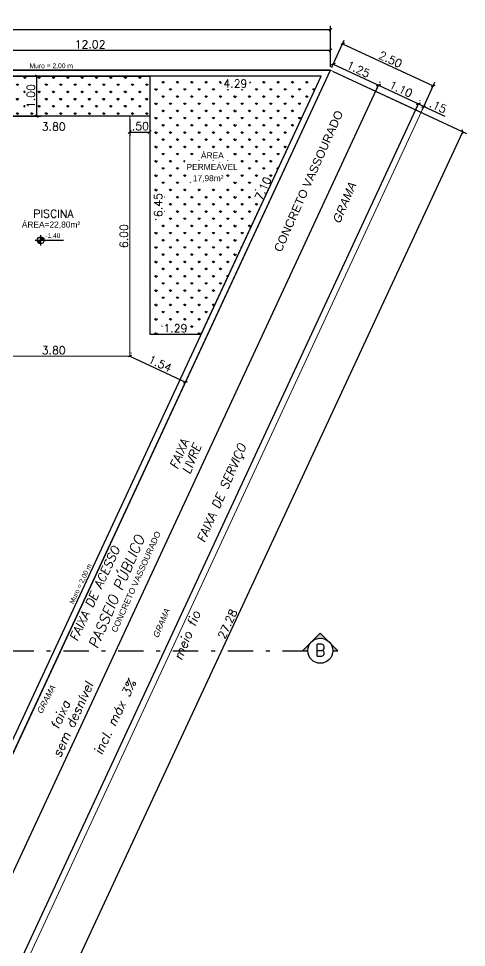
# Model space of a CAD drawing. Header units: metres. Extents: x 2690 to 3939, y 743 to 1123.
# Drawn here: x 3768.96 to 3780.16, y 778.1 to 801.32 of the extents above; entities that cross this region are included whole.
import ezdxf

# ---------------------------------------------------------------- set-up
doc = ezdxf.new("R2010")
doc.units = ezdxf.units.M
doc.header["$PDMODE"] = 35
doc.linetypes.add('DASHDOT2', pattern=[12.7, 6.35, -3.175, 0, -3.175])
for name, color, linetype in [('000 - Cota', 8, 'Continuous'), ('000 - Texto', 1, 'Continuous'), ('01', 1, 'Continuous'), ('02', 2, 'Continuous'), ('03', 3, 'Continuous'), ('04', 4, 'Continuous'), ('FOLHA - MARGEM', 3, 'Continuous'), ('H - grama 2', 73, 'Continuous'), ('TEXTO', 2, 'Continuous')]:
    doc.layers.add(name, color=color, linetype=linetype)
doc.layers.add('ALVENARIA', color=4, linetype='Continuous', lineweight=18)
doc.layers.add('COTA', color=2, linetype='Continuous', lineweight=0)
doc.layers.add('EST - Laje_Caneta_No__218', color=7, linetype='Continuous', lineweight=13, true_color=0x4a4a4a)
doc.styles.add('ARIAL', font='arial.ttf')
doc.styles.add('ROMA', font='romans.shx')
doc.styles.add('ROMANS', font='arial.ttf')
doc.dimstyles.new('CORTE', dxfattribs={"dimscale": 0, "dimtxt": 0.2, "dimasz": 0.07, "dimexe": 0.1, "dimexo": 0.08, "dimgap": 0.05, "dimtad": 1, "dimzin": 4, "dimdsep": 46, "dimtxsty": 'ROMA', "dimblk": 'OBLIQUE', "dimcen": 0, "dimclrd": 1, "dimclre": 1, "dimclrt": 2, "dimaunit": 1, "dimadec": 0, "dimazin": 0, "dimtfac": 1, "dimtofl": 0, "dimtmove": 0, "dimatfit": 3, "dimldrblk": 'OBLIQUE', "dimfxl": 0.1, "dimtolj": 1, "dimtzin": 0, "dimarcsym": 0})
doc.dimstyles.new('PLANTA', dxfattribs={"dimtxt": 0.2, "dimasz": 0.18, "dimexe": 0.18, "dimexo": 0.0625, "dimgap": 0.045, "dimtad": 1, "dimzin": 0, "dimdsep": 46, "dimtxsty": 'ROMA', "dimcen": 0.09, "dimse1": 1, "dimse2": 1, "dimsd1": 1, "dimsd2": 1, "dimclrd": 1, "dimclre": 1, "dimclrt": 2, "dimadec": 0, "dimazin": 0, "dimtfac": 1, "dimtofl": 0, "dimtmove": 0, "dimatfit": 3, "dimfxl": 0.18, "dimtolj": 1, "dimtzin": 0, "dimarcsym": 0})

# ---------------------------------------------------------------- blocks, each defined once
blk = doc.blocks.new('*D471')
at = {"layer": 'DEFPOINTS', "color": 0, "transparency": 16777216}
for p in [(3767.94055513067, 798.8857023627144), (3771.740555130671, 798.8857023627144), (3771.740555130671, 798.4769304794193)]:
    blk.add_point(p, dxfattribs=at)
at = {"layer": '04', "color": 2, "transparency": 16777216, "insert": (3769.840555130671, 798.6219304794192), "char_height": 0.2, "attachment_point": 5, "style": 'ROMA'}
blk.add_mtext('\\A1;3.80', dxfattribs=at)
blk = doc.blocks.new('*D472')
at = {"layer": 'DEFPOINTS', "color": 0, "transparency": 16777216}
for p in [(3767.940555130672, 798.8857023627148), (3767.940555130672, 792.8857023627148), (3771.740555130672, 792.8857023627148)]:
    blk.add_point(p, dxfattribs=at)
at = {"layer": '04', "color": 2, "transparency": 16777216, "insert": (3771.595555130671, 795.8857023627144), "char_height": 0.2, "attachment_point": 5, "rotation": 90, "style": 'ROMA'}
blk.add_mtext('\\A1;6.00', dxfattribs=at)
blk = doc.blocks.new('_Oblique')
at = {"color": 0, "linetype": 'ByBlock', "lineweight": -2}
blk.add_line((-0.5, -0.5), (0.5, 0.5), dxfattribs=at)
blk = doc.blocks.new('*D474')
at = {"layer": '04', "color": 1, "lineweight": -2, "transparency": 16777216}
for p, q in [((3771.774272461643, 792.9582498753678), (3771.782701794386, 792.9763867535319)), ((3771.740555130672, 792.8857023627154), (3773.136069982436, 792.2371200142388)), ((3773.169787313407, 792.3096675268912), (3773.178216646151, 792.3278044050553))]:
    blk.add_line(p, q, dxfattribs=at)
at = {"layer": 'DEFPOINTS', "color": 0, "transparency": 16777216}
for p in [(3771.740555130671, 792.8857023627145), (3773.136069982436, 792.2371200142379), (3773.136069982436, 792.2371200142388)]:
    blk.add_point(p, dxfattribs=at)
at = {"layer": '04', "color": 1, "lineweight": -2, "transparency": 16777216, "xscale": 0.07, "yscale": 0.07, "zscale": 0.07}
for p, rotation in [((3771.740555130672, 792.8857023627154), 155.0727829008965), ((3773.136069982436, 792.2371200142388), 335.0727829008965)]:
    blk.add_blockref('_Oblique', p, dxfattribs=dict(at, rotation=rotation))
at = {"layer": '04', "color": 2, "transparency": 16777216, "insert": (3772.501532552126, 792.6974377747015), "char_height": 0.2, "attachment_point": 5, "rotation": 335.07278290089647, "style": 'ROMA'}
blk.add_mtext('\\A1;1.54', dxfattribs=at)
blk = doc.blocks.new('*D403')
at = {"layer": 'DEFPOINTS', "color": 0, "transparency": 16777216}
for p in [(3772.240555130671, 799.8857023627145), (3776.52654089305, 799.8857023627145), (3772.240555130671, 799.5531072846758)]:
    blk.add_point(p, dxfattribs=at)
at = {"layer": '04', "color": 2, "transparency": 16777216, "insert": (3774.38354801186, 799.6981072846758), "char_height": 0.2, "attachment_point": 5, "style": 'ROMA'}
blk.add_mtext('\\A1;4.29', dxfattribs=at)
blk = doc.blocks.new('*D404')
at = {"layer": 'DEFPOINTS', "color": 0, "transparency": 16777216}
for p in [(3772.240555130672, 799.8857023627149), (3772.240555130672, 793.4357023627153), (3772.600445868841, 793.4357023627153)]:
    blk.add_point(p, dxfattribs=at)
at = {"layer": '04', "color": 2, "transparency": 16777216, "insert": (3772.45544586884, 796.6607023627139), "char_height": 0.2, "attachment_point": 5, "rotation": 90, "style": 'ROMA'}
blk.add_mtext('\\A1;6.45', dxfattribs=at)
blk = doc.blocks.new('*D405')
at = {"layer": 'DEFPOINTS', "color": 0, "transparency": 16777216}
for p in [(3772.240555130671, 793.4357023627149), (3773.528407372991, 793.4357023627149), (3773.528407372991, 793.4357023627158)]:
    blk.add_point(p, dxfattribs=at)
at = {"layer": '04', "color": 2, "transparency": 16777216, "insert": (3772.884481251831, 793.5807023627158), "char_height": 0.2, "attachment_point": 5, "style": 'ROMA'}
blk.add_mtext('\\A1;1.29', dxfattribs=at)
blk = doc.blocks.new('*D342')
at = {"layer": 'DEFPOINTS', "color": 0, "transparency": 16777216}
for p in [(3776.52654089305, 799.8857023627149), (3776.52654089305, 799.8857023627149), (3773.562370718453, 793.4357023627153)]:
    blk.add_point(p, dxfattribs=at)
at = {"layer": '04', "color": 2, "transparency": 16777216, "insert": (3775.076191431688, 797.0770004367937), "char_height": 0.2, "attachment_point": 5, "rotation": 65.31832060935731, "style": 'ROMA'}
blk.add_mtext('\\A1;7.10', dxfattribs=at)
blk = doc.blocks.new('*D407')
at = {"layer": 'COTA', "color": 1, "lineweight": -2, "transparency": 16777216}
for p, q in [((3771.740555130671, 798.8057023627143), (3771.740555130671, 798.3873692768528)), ((3772.240555130671, 798.8057023627143), (3772.240555130671, 798.3873692768528)), ((3771.740555130671, 798.4873692768529), (3772.240555130671, 798.4873692768529))]:
    blk.add_line(p, q, dxfattribs=at)
at = {"layer": 'DEFPOINTS', "color": 0, "transparency": 16777216}
for p in [(3771.740555130671, 798.8857023627144), (3772.240555130671, 798.8857023627144), (3772.240555130671, 798.4873692768529)]:
    blk.add_point(p, dxfattribs=at)
at = {"layer": 'COTA', "color": 1, "lineweight": -2, "transparency": 16777216, "xscale": 0.07, "yscale": 0.07, "zscale": 0.07, "rotation": 180}
blk.add_blockref('_Oblique', (3771.740555130671, 798.4873692768529), dxfattribs=at)
at = {"layer": 'COTA', "color": 1, "lineweight": -2, "transparency": 16777216, "xscale": 0.07, "yscale": 0.07, "zscale": 0.07}
blk.add_blockref('_Oblique', (3772.240555130671, 798.4873692768529), dxfattribs=at)
at = {"layer": 'COTA', "color": 2, "transparency": 16777216, "insert": (3772.009625741527, 798.6373692768528), "char_height": 0.2, "attachment_point": 5, "style": 'ROMA'}
blk.add_mtext('\\A1;.50', dxfattribs=at)
blk = doc.blocks.new('*D408')
at = {"layer": 'COTA', "color": 1, "lineweight": -2, "transparency": 16777216}
for p, q in [((3764.740555130673, 800.1157023627147), (3764.740555130673, 800.62926730006)), ((3776.76055513067, 800.1157023627145), (3776.76055513067, 800.6292673000597)), ((3776.76055513067, 800.5292673000597), (3764.740555130673, 800.5292673000599))]:
    blk.add_line(p, q, dxfattribs=at)
at = {"layer": 'DEFPOINTS', "color": 0, "transparency": 16777216}
for p in [(3764.740555130673, 800.5292673000599), (3764.740555130673, 800.0357023627147), (3776.76055513067, 800.0357023627145)]:
    blk.add_point(p, dxfattribs=at)
at = {"layer": 'COTA', "color": 1, "lineweight": -2, "transparency": 16777216, "xscale": 0.07, "yscale": 0.07, "zscale": 0.07}
for p, rotation in [((3764.740555130673, 800.5292673000599), 179.9999999999989), ((3776.76055513067, 800.5292673000597), 359.9999999999989)]:
    blk.add_blockref('_Oblique', p, dxfattribs=dict(at, rotation=rotation))
at = {"layer": 'COTA', "color": 2, "transparency": 16777216, "insert": (3770.750555130672, 800.6792673000598), "char_height": 0.2, "attachment_point": 5, "style": 'ROMA'}
blk.add_mtext('\\A1;12.02', dxfattribs=at)
blk = doc.blocks.new('*D410')
at = {"layer": 'COTA', "color": 1, "lineweight": -2, "transparency": 16777216}
for p, q in [((3754.04055513067, 800.1157023627145), (3754.04055513067, 801.1427046276846)), ((3776.76055513067, 800.1157023627145), (3776.76055513067, 801.1427046276846)), ((3776.76055513067, 801.0427046276845), (3754.04055513067, 801.0427046276845))]:
    blk.add_line(p, q, dxfattribs=at)
at = {"layer": 'DEFPOINTS', "color": 0, "transparency": 16777216}
for p in [(3754.04055513067, 801.0427046276845), (3754.04055513067, 800.0357023627145), (3776.76055513067, 800.0357023627145)]:
    blk.add_point(p, dxfattribs=at)
at = {"layer": 'COTA', "color": 1, "lineweight": -2, "transparency": 16777216, "xscale": 0.07, "yscale": 0.07, "zscale": 0.07, "rotation": 180}
blk.add_blockref('_Oblique', (3754.04055513067, 801.0427046276845), dxfattribs=at)
at = {"layer": 'COTA', "color": 1, "lineweight": -2, "transparency": 16777216, "xscale": 0.07, "yscale": 0.07, "zscale": 0.07}
blk.add_blockref('_Oblique', (3776.76055513067, 801.0427046276845), dxfattribs=at)
at = {"layer": 'COTA', "color": 2, "transparency": 16777216, "insert": (3765.40055513067, 801.1927046276845), "char_height": 0.2, "attachment_point": 5, "style": 'ROMA'}
blk.add_mtext('\\A1;22.72', dxfattribs=at)
blk = doc.blocks.new('*D418')
at = {"layer": 'COTA', "color": 1, "lineweight": -2, "transparency": 16777216}
for p, q in [((3776.833102643322, 800.0019850317426), (3780.162222201567, 798.4547365888368)), ((3768.573927949448, 773.7581814378361), (3780.071537810751, 798.4968832525512)), ((3765.33549278202, 775.2632832170275), (3768.664612340264, 773.7160347741217))]:
    blk.add_line(p, q, dxfattribs=at)
at = {"layer": 'DEFPOINTS', "color": 0, "transparency": 16777216}
for p in [(3776.760555130669, 800.0357023627141), (3780.071537810751, 798.4968832525512), (3765.262945269366, 775.297000547999)]:
    blk.add_point(p, dxfattribs=at)
at = {"layer": 'COTA', "color": 1, "lineweight": -2, "transparency": 16777216, "xscale": 0.07, "yscale": 0.07, "zscale": 0.07}
for p, rotation in [((3780.071537810751, 798.4968832525512), 65.07278290089883), ((3768.573927949448, 773.7581814378361), 245.0727829008988)]:
    blk.add_blockref('_Oblique', p, dxfattribs=dict(at, rotation=rotation))
at = {"layer": 'COTA', "color": 2, "transparency": 16777216, "insert": (3774.186706293875, 786.190752340766), "char_height": 0.2, "attachment_point": 5, "rotation": 65.07278290089883, "style": 'ROMA'}
blk.add_mtext('\\A1;27.28', dxfattribs=at)
blk = doc.blocks.new('*D339')
at = {"layer": 'COTA', "color": 1, "lineweight": -2, "transparency": 16777216}
for p, q in [((3776.829113725613, 800.1832156857101), (3777.962668610821, 799.6563823892816)), ((3776.795396394643, 800.1106681730596), (3776.786967061899, 800.0925312948937)), ((3777.92895127985, 799.5838348766315), (3777.920521947106, 799.5656979984651))]:
    blk.add_line(p, q, dxfattribs=at)
at = {"layer": 'DEFPOINTS', "color": 0, "transparency": 16777216}
for p in [(3776.829113725614, 800.1832156857129), (3777.962668610822, 799.6563823892848), (3777.962668610821, 799.6563823892816)]:
    blk.add_point(p, dxfattribs=at)
at = {"layer": 'COTA', "color": 1, "lineweight": -2, "transparency": 16777216, "xscale": 0.07, "yscale": 0.07, "zscale": 0.07}
for p, rotation in [((3776.829113725613, 800.1832156857101), 155.072782901026), ((3777.962668610821, 799.6563823892816), 335.072782901026)]:
    blk.add_blockref('_Oblique', p, dxfattribs=dict(at, rotation=rotation))
at = {"layer": 'COTA', "color": 2, "transparency": 16777216, "insert": (3777.459111163788, 800.0558256237207), "char_height": 0.2, "attachment_point": 5, "rotation": 335.072782901026, "style": 'ROMA'}
blk.add_mtext('\\A1;1.25', dxfattribs=at)
blk = doc.blocks.new('*D382')
at = {"layer": 'COTA', "color": 1, "lineweight": -2, "transparency": 16777216}
for p, q in [((3777.996385941792, 799.7289299019351), (3778.004815274535, 799.7470667800983)), ((3777.96266861082, 799.6563823892818), (3778.960196909801, 799.1927690884245)), ((3778.993914240773, 799.2653166010778), (3779.002343573516, 799.283453479241))]:
    blk.add_line(p, q, dxfattribs=at)
at = {"layer": 'DEFPOINTS', "color": 0, "transparency": 16777216}
for p in [(3777.96266861082, 799.6563823892818), (3778.960196909801, 799.1927690884245), (3778.960196909801, 799.1927690884245)]:
    blk.add_point(p, dxfattribs=at)
at = {"layer": 'COTA', "color": 1, "lineweight": -2, "transparency": 16777216, "xscale": 0.07, "yscale": 0.07, "zscale": 0.07}
for p, rotation in [((3777.96266861082, 799.6563823892818), 155.0727829009942), ((3778.960196909801, 799.1927690884245), 335.0727829009942)]:
    blk.add_blockref('_Oblique', p, dxfattribs=dict(at, rotation=rotation))
at = {"layer": 'COTA', "color": 2, "transparency": 16777216, "insert": (3778.524652755882, 799.5606023250782), "char_height": 0.2, "attachment_point": 5, "rotation": 335.0727829009942, "style": 'ROMA'}
blk.add_mtext('\\A1;1.10', dxfattribs=at)
blk = doc.blocks.new('*D383')
at = {"layer": 'COTA', "color": 1, "lineweight": -2, "transparency": 16777216}
for p, q in [((3778.92647957883, 799.1202215757723), (3778.918050246086, 799.102084697606)), ((3778.960196909801, 799.1927690884224), (3779.096223496025, 799.1295490928508)), ((3779.062506165054, 799.0570015802007), (3779.05407683231, 799.0388647020343)), ((3779.096223496025, 799.1295490928508), (3779.621761132328, 798.8852991417054))]:
    blk.add_line(p, q, dxfattribs=at)
at = {"layer": 'DEFPOINTS', "color": 0, "transparency": 16777216}
for p in [(3778.960196909802, 799.1927690884252), (3779.096223496026, 799.1295490928535), (3779.096223496025, 799.1295490928508)]:
    blk.add_point(p, dxfattribs=at)
at = {"layer": 'COTA', "color": 1, "lineweight": -2, "transparency": 16777216, "xscale": 0.07, "yscale": 0.07, "zscale": 0.07}
for p, rotation in [((3778.960196909801, 799.1927690884224), 155.0727829008824), ((3779.096223496025, 799.1295490928508), 335.0727829008824)]:
    blk.add_blockref('_Oblique', p, dxfattribs=dict(at, rotation=rotation))
at = {"layer": 'COTA', "color": 2, "transparency": 16777216, "insert": (3779.453951846534, 799.1286993712033), "char_height": 0.2, "attachment_point": 5, "rotation": 335.0727829008824, "style": 'ROMA'}
blk.add_mtext('\\A1;.15', dxfattribs=at)
blk = doc.blocks.new('*D384')
at = {"layer": 'COTA', "color": 1, "lineweight": -2, "transparency": 16777216}
for p, q in [((3776.794272461641, 800.1082498753674), (3777.108483305429, 800.7843180726002)), ((3777.066336641715, 800.6936336817837), (3779.333446412125, 799.6399670889218)), ((3779.061382232052, 799.0545832825055), (3779.375593075839, 799.7306514797383))]:
    blk.add_line(p, q, dxfattribs=at)
at = {"layer": 'DEFPOINTS', "color": 0, "transparency": 16777216}
for p in [(3776.76055513067, 800.0357023627146), (3779.333446412125, 799.6399670889218), (3779.02766490108, 798.9820357698527)]:
    blk.add_point(p, dxfattribs=at)
at = {"layer": 'COTA', "color": 1, "lineweight": -2, "transparency": 16777216, "xscale": 0.07, "yscale": 0.07, "zscale": 0.07}
for p, rotation in [((3777.066336641715, 800.6936336817837), 155.0727829008896), ((3779.333446412125, 799.6399670889218), 335.0727829008896)]:
    blk.add_blockref('_Oblique', p, dxfattribs=dict(at, rotation=rotation))
at = {"layer": 'COTA', "color": 2, "transparency": 16777216, "insert": (3778.263111522491, 800.3028269715778), "char_height": 0.2, "attachment_point": 5, "rotation": 335.0727829008896, "style": 'ROMA'}
blk.add_mtext('\\A1;2.50', dxfattribs=at)
blk = doc.blocks.new('*D389')
at = {"layer": '03', "color": 1, "lineweight": -2, "transparency": 16777216}
for p, q in [((3768.020555130672, 799.8857023627149), (3769.519785212771, 799.8857023627149)), ((3769.419785212771, 798.8857023627148), (3769.419785212771, 799.8857023627149)), ((3768.020555130672, 798.8857023627148), (3769.519785212771, 798.8857023627148))]:
    blk.add_line(p, q, dxfattribs=at)
at = {"layer": 'DEFPOINTS', "color": 0, "transparency": 16777216}
for p in [(3767.940555130672, 799.8857023627149), (3769.419785212771, 799.8857023627149), (3767.940555130672, 798.8857023627148)]:
    blk.add_point(p, dxfattribs=at)
at = {"layer": '03', "color": 1, "lineweight": -2, "transparency": 16777216, "xscale": 0.07, "yscale": 0.07, "zscale": 0.07}
for p, rotation in [((3769.419785212771, 799.8857023627149), 90), ((3769.419785212771, 798.8857023627148), 270)]:
    blk.add_blockref('_Oblique', p, dxfattribs=dict(at, rotation=rotation))
at = {"layer": '03', "color": 2, "transparency": 16777216, "insert": (3769.26978521277, 799.3857023627123), "char_height": 0.2, "attachment_point": 5, "rotation": 90, "style": 'ROMA'}
blk.add_mtext('\\A1;1.00', dxfattribs=at)
blk = doc.blocks.new('*D363')
at = {"layer": 'DEFPOINTS', "color": 0, "transparency": 16777216}
for p in [(3767.94055513067, 795.8857023627144), (3771.740555130671, 795.8857023627144), (3771.740555130671, 792.8857023627144)]:
    blk.add_point(p, dxfattribs=at)
at = {"layer": 'FOLHA - MARGEM', "color": 2, "transparency": 16777216, "insert": (3769.840555130671, 793.0307023627144), "char_height": 0.2, "attachment_point": 5, "style": 'ROMA'}
blk.add_mtext('\\A1;3.80', dxfattribs=at)

msp = doc.modelspace()

# ---------------------------------------------------------------- hatches: boundary and pattern name
at = {"layer": '01', "ltscale": 0.1}
h = msp.add_hatch(color=2, dxfattribs=at)
edge = h.paths.add_edge_path()
edge.add_line((3776.820655990537, 785.5199573999266), (3776.950097728779, 785.5199573999266))
edge.add_line((3776.950097728779, 785.5199573999266), (3776.508155990537, 785.9618991381681))
edge.add_line((3776.508155990537, 785.9618991381681), (3776.066214252295, 785.5199573999266))
edge.add_line((3776.066214252295, 785.5199573999266), (3776.195655990537, 785.5199573999266))
edge.add_arc((3776.508155990537, 785.5199573999266), 0.3125, 0, 180, ccw=False)
at = {"layer": '02'}
h = msp.add_hatch(color=256, dxfattribs=at)
h.paths.add_polyline_path([(3769.514232093892, 795.780890718737), (3769.514232093892, 795.6944907187369, -0.4142135623731241), (3769.427832093892, 795.780890718737), (3769.514232093892, 795.780890718737)])
h.paths.add_polyline_path([(3769.514232093892, 795.780890718737), (3769.514232093892, 795.8672907187372, -0.4142135623730618), (3769.600632093892, 795.780890718737), (3769.514232093892, 795.780890718737)])
at = {"layer": 'H - grama 2', "ltscale": 0.05}
h = msp.add_hatch(dxfattribs=at)
h.set_pattern_fill('GRASS', color=256, scale=0.01, angle=-1.272221872585407e-14)
h.set_pattern_definition([(90, (456.4806588003948, -13.42493898764087), (-0.1796051224, 0.1796051224), [0.047625, -0.3115852448]), (44.99999999999999, (456.4806588003948, -13.42493898764087), (-0.179605122421383, 0.1796051224213831), [0.047625, -0.206375]), (135, (456.4806588003948, -13.42493898764087), (-0.1796051224213831, -0.179605122421383), [0.047625, -0.206375])])
h.paths.add_polyline_path([(3772.240555130671, 799.8857023627144), (3765.940555130668, 799.8857023627144), (3765.940555130668, 798.8857023627144), (3772.240555130671, 798.8857023627144)])
h.paths.add_polyline_path([(3769.41978521277, 799.0452261722362), (3769.41978521277, 799.7261785531886), (3769.11978521277, 799.7261785531886), (3769.11978521277, 799.0452261722362)], flags=16)
h.paths.add_polyline_path([(3767.559714467033, 798.9439854893833), (3768.302040524331, 798.9439854893833), (3768.302040524331, 799.2144152301746), (3767.559714467033, 799.2144152301746)], flags=16)
h.paths.add_polyline_path([(3767.401950476239, 799.2532258162599), (3768.776916369827, 799.2532258162599), (3768.776916369827, 799.535012992249), (3767.401950476239, 799.535012992249)], flags=16)
h.paths.add_polyline_path([(3767.761039835038, 799.541083933586), (3768.426217188381, 799.541083933586), (3768.426217188381, 799.8228711095751), (3767.761039835038, 799.8228711095751)], flags=16)
h = msp.add_hatch(dxfattribs=at)
h.set_pattern_fill('GRASS', color=256, scale=0.01, angle=-1.272221872585407e-14)
h.set_pattern_definition([(90, (581.5339070839818, -68.67923679451496), (-0.1796051224, 0.1796051224), [0.047625, -0.3115852448]), (44.99999999999999, (581.5339070839818, -68.67923679451496), (-0.179605122421383, 0.1796051224213831), [0.047625, -0.206375]), (135, (581.5339070839818, -68.67923679451496), (-0.1796051224213831, -0.179605122421383), [0.047625, -0.206375])])
h.paths.add_polyline_path([(3776.52654089305, 799.8857023627145), (3772.240555130671, 799.8857023627145), (3772.240555130671, 793.4357023627149), (3773.528407372991, 793.4357023627149)])
h.paths.add_polyline_path([(3774.03354801186, 799.5481072846758), (3774.73354801186, 799.5481072846758), (3774.73354801186, 799.8481072846757), (3774.03354801186, 799.8481072846757)], flags=16)
h.paths.add_polyline_path([(3772.605445868826, 796.3107023627141), (3772.605445868826, 797.010702362714), (3772.305445868826, 797.010702362714), (3772.305445868826, 796.3107023627141)], flags=16)
h.paths.add_polyline_path([(3772.560986734085, 793.4307023627158), (3773.241939115037, 793.4307023627158), (3773.241939115037, 793.7307023627158), (3772.560986734085, 793.7307023627158)])
h.paths.add_polyline_path([(3775.047389338076, 796.6998950595262), (3775.343669844341, 797.3445980127447), (3775.088035422899, 797.4619883962714), (3774.791754916635, 796.8172854430529)], flags=17)
h.paths.add_polyline_path([(3773.273870814566, 797.184526365171), (3774.132738481688, 797.184526365171), (3774.132738481688, 797.4549561059623), (3773.273870814566, 797.4549561059623)], flags=16)
h.paths.add_polyline_path([(3773.116106823772, 797.4937666920476), (3774.49107271736, 797.4937666920476), (3774.49107271736, 797.7755538680367), (3773.116106823772, 797.7755538680367)], flags=16)
h.paths.add_polyline_path([(3773.475196182572, 797.7816248093737), (3774.140373535914, 797.7816248093737), (3774.140373535914, 798.0634119853628), (3773.475196182572, 798.0634119853628)], flags=16)

# ---------------------------------------------------------------- linework, layer by layer
at = {"color": 2}
msp.add_line((3769.514232093892, 795.6944907187369), (3769.514232093892, 795.8672907187372), dxfattribs=at)
msp.add_circle((3769.514232093892, 795.780890718737), 0.08640000000000003, dxfattribs=at)
at = {"layer": '000 - Cota'}
for points in [[(3756.967743075864, 768.7830031290152, 0.2167486112738991), (3766.35656224292, 774.6842352970664), (3777.962668610822, 799.6563823892844)], [(3757.060908292688, 767.6857023627155, 0.2192337716310587), (3767.320470532704, 774.1482838848495), (3778.960196909802, 799.1927690884255)]]:
    msp.add_lwpolyline(points, format="xyb", dxfattribs=at)
at = {"layer": '01', "color": 2, "linetype": 'DASHDOT2', "ltscale": 0.1}
msp.add_line((3752.272011237072, 785.5199573999266), (3776.195655990537, 785.5199573999266), dxfattribs=at)
at = {"layer": '01'}
for points in [[(3772.240555130671, 798.8857023627144), (3765.940555130668, 798.8857023627144), (3765.940555130668, 799.8857023627144), (3772.240555130671, 799.8857023627144)], [(3776.52654089305, 799.8857023627145), (3772.240555130671, 799.8857023627145), (3772.240555130671, 793.4357023627149), (3773.528407372991, 793.4357023627149)]]:
    msp.add_lwpolyline(points, close=True, dxfattribs=at)
at = {"layer": '01', "color": 2, "ltscale": 0.1}
msp.add_lwpolyline([(3776.820655990537, 785.5199573999266), (3776.950097728779, 785.5199573999266), (3776.508155990537, 785.9618991381681), (3776.066214252295, 785.5199573999266), (3776.195655990537, 785.5199573999266, -0.9999999999999994)], format="xyb", close=True, dxfattribs=at)
msp.add_circle((3776.508155990537, 785.5199573999266), 0.3125, dxfattribs=at)
at = {"layer": '02'}
for p, q in [((3769.377920712116, 795.780890718737), (3770.089471610215, 795.780890718737)), ((3769.514232093892, 795.9094726178691), (3769.514232093892, 795.652308819605)), ((3769.514232093892, 795.9094726178691), (3769.514232093892, 795.6523088196047))]:
    msp.add_line(p, q, dxfattribs=at)
msp.add_lwpolyline([(3776.76055513067, 800.0357023627145), (3754.04055513067, 800.0357023627145), (3754.04055513067, 770.0357023627145), (3756.90055513067, 770.0357023627145, 0.2126278430723239), (3765.262945269367, 775.2970005479989)], format="xyb", close=True, dxfattribs=at)
at = {"layer": '03'}
for p, q in [((3764.740555130673, 800.0357023627147), (3776.76055513067, 800.0357023627145)), ((3768.729064957807, 782.7548376516062), (3776.76055513067, 800.0357023627148)), ((3776.52654089305, 799.8857023627145), (3764.740555130673, 799.8857023627145)), ((3768.63337815042, 782.904837651606), (3776.52654089305, 799.8857023627145))]:
    msp.add_line(p, q, dxfattribs=at)
at = {"layer": 'ALVENARIA'}
msp.add_lwpolyline([(3767.94055513067, 792.8857023627144), (3767.94055513067, 798.8857023627144), (3771.740555130671, 798.8857023627144), (3771.740555130671, 792.8857023627144), (3767.94055513067, 792.8857023627144)], dxfattribs=at)
at = {"layer": 'EST - Laje_Caneta_No__218', "color": 251, "linetype": 'Continuous', "lineweight": 13, "true_color": 0x4a4a4a}
msp.add_line((3776.76055513067, 800.0357023627145), (3779.027664901081, 798.982035769853), dxfattribs=at)
at = {"layer": 'EST - Laje_Caneta_No__218', "color": 251, "linetype": 'Continuous', "lineweight": 13, "true_color": 0x4a4a4a, "flags": 128}
msp.add_lwpolyline([(3757.070683036821, 767.5357023627157, 0.219600987721736), (3767.452013377027, 774.0754164968846), (3779.096223496027, 799.1295490928538)], format="xyb", dxfattribs=at)

# ---------------------------------------------------------------- texts
at = {"color": 2, "style": 'ROMANS'}
msp.add_text(' -1.40', height=0.11664, dxfattribs=at).set_placement((3769.58874031329, 795.8396516584742))
at = {"layer": '000 - Texto', "style": 'ARIAL'}
msp.add_text('Muro = 2,00 m', height=0.12, dxfattribs=at).set_placement((3769.236512317712, 800.083387727816))
msp.add_text('Muro = 2,00 m', height=0.12, rotation=64.99999999998924, dxfattribs=at).set_placement((3770.335842348388, 786.676937403859))
at = {"layer": '03', "ltscale": 0.05, "style": 'ROMA', "text_generation_flag": 2}
msp.add_text('B', height=0.3, rotation=180, dxfattribs=at).set_placement((3776.375000636481, 785.6867991679395))
at = {"layer": '03', "linetype": 'Continuous', "insert": (3769.834164463807, 796.5467015539128), "char_height": 0.2, "width": 1.239520861785404, "attachment_point": 2, "line_spacing_factor": 0.9385317878468563, "style": 'ROMA'}
msp.add_mtext('PISCINA', dxfattribs=at)
at = {"layer": 'TEXTO', "style": 'ROMANS'}
for height, rotation, p in [(0.21, 66.02340477253239, (3775.531440476919, 795.4678194295227)), (0.15, 66.023404772532, (3771.412068148245, 785.9650982063586))]:
    msp.add_text('CONCRETO VASSOURADO ', height=height, rotation=rotation, dxfattribs=at).set_placement(p)
for s, p in [('ÁREA', (3773.522467669611, 797.8285893387052)), ('PERMEÁVEL', (3773.163071353104, 797.5407312213791)), ('ÁREA=22,80m²', (3769.042442699831, 796.100176096806))]:
    msp.add_text(s, height=0.15, dxfattribs=at).set_placement(p)
at = {"layer": 'TEXTO', "color": 1, "style": 'ROMANS'}
msp.add_text('17,98m²', height=0.15, dxfattribs=at).set_placement((3773.318942438032, 797.259270567081))
at = {"layer": 'TEXTO', "style": 'ROMANS', "oblique": 15}
for height, rotation, p in [(0.21, 67.05328929047121, (3776.990713265847, 796.1714451961436)), (0.15, 67.05328929046894, (3772.447357699348, 785.8194321852202)), (0.15, 62.6920375319086, (3769.536034687066, 783.9207015372918))]:
    msp.add_text('GRAMA', height=height, rotation=rotation, dxfattribs=at).set_placement(p)
at = {"layer": 'TEXTO', "color": 1, "ltscale": 0.05, "style": 'ROMA', "oblique": 10}
for s, height, rotation, p in [('FAIXA ', 0.2181168, 67.60520505467753, (3772.936111545326, 790.0461102800346)), ('LIVRE', 0.2181168, 67.60520505467753, (3773.243354869932, 789.9195063720977)), ('FAIXA DE SERVIÇO', 0.2181168, 66.6829204923579, (3773.616934216455, 788.2073652628446)), ('FAIXA DE ACESSO', 0.2181168, 65.1529027702459, (3770.429008045862, 785.7443178704493)), ('meio fio', 0.2309472, 68.18480675340938, (3773.040910042309, 785.2671532246022)), ('incl. máx 3%%%', 0.2309472, 64.57713934630557, (3771.040822443497, 782.8990349933288)), ('sem desnível', 0.2309472, 65.75766059731332, (3770.009490026293, 782.8352045933511)), ('faixa', 0.2309472, 65.75766059731332, (3769.95941899093, 783.5380569614586))]:
    msp.add_text(s, height=height, rotation=rotation, dxfattribs=at).set_placement(p)
at = {"layer": 'TEXTO', "color": 2, "ltscale": 0.05, "style": 'ROMA', "oblique": 10}
msp.add_text('PASSEIO PÚBLICO', height=0.2566079999999999, rotation=66.89813406165173, dxfattribs=at).set_placement((3770.933489869499, 785.5493406547243))

# ---------------------------------------------------------------- dimensions: what is measured, and where the dimension line sits
at = {"layer": '03'}
dim = msp.add_linear_dim(base=(3769.419785212771, 799.8857023627149), p1=(3767.94055513067, 798.8857023627144), p2=(3767.94055513067, 799.8857023627145), angle=90, dimstyle='CORTE', override={"dimscale": 1}, dxfattribs=at)
dim.commit()
dim.dimension.update_dxf_attribs({"geometry": '*D389', "text_midpoint": (3769.41978521277, 799.3857023627123), "dimtype": 160})
at = {"layer": '04'}
for base, p1, p2, picture, middle in [((3772.240555130671, 799.5531072846758), (3776.52654089305, 799.8857023627145), (3772.240555130671, 799.8857023627145), '*D403', (3774.38354801186, 799.6981072846758)), ((3771.740555130671, 798.4769304794193), (3767.94055513067, 798.8857023627144), (3771.740555130671, 798.8857023627144), '*D471', (3769.840555130671, 798.6219304794192)), ((3773.528407372991, 793.4357023627158), (3772.240555130671, 793.4357023627149), (3773.528407372991, 793.4357023627149), '*D405', (3772.884481251831, 793.5807023627158))]:
    dim = msp.add_linear_dim(base=base, p1=p1, p2=p2, dimstyle='PLANTA', dxfattribs=at)
    dim.commit()
    dim.dimension.update_dxf_attribs({"geometry": picture, "text_midpoint": middle})
dim = msp.add_linear_dim(base=(3772.600445868841, 793.4357023627153), p1=(3772.240555130671, 799.8857023627145), p2=(3772.240555130671, 793.4357023627149), angle=90, dimstyle='PLANTA', dxfattribs=at)
dim.commit()
dim.dimension.update_dxf_attribs({"geometry": '*D404', "text_midpoint": (3772.45544586884, 796.6607023627139)})
for base, p1, p2, angle, picture, middle, dimtype in [((3776.52654089305, 799.8857023627149), (3773.562370718452, 793.4357023627149), (3776.52654089305, 799.8857023627145), 65.31832060935064, '*D342', (3775.20794448488, 797.016451836688), 161), ((3771.740555130672, 792.8857023627148), (3767.94055513067, 798.8857023627144), (3767.94055513067, 792.8857023627144), 90, '*D472', (3771.740555130671, 795.8857023627144), 160)]:
    dim = msp.add_linear_dim(base=base, p1=p1, p2=p2, angle=angle, dimstyle='PLANTA', dxfattribs=at)
    dim.commit()
    dim.dimension.update_dxf_attribs({"geometry": picture, "text_midpoint": middle, "dimtype": dimtype})
dim = msp.add_aligned_dim(p1=(3771.740555130671, 792.8857023627144), p2=(3773.136069982436, 792.2371200142377), distance=1.03095696187683e-12, dimstyle='CORTE', override={"dimscale": 1}, dxfattribs=at)
dim.commit()
dim.dimension.update_dxf_attribs({"geometry": '*D474', "text_midpoint": (3772.501532552126, 792.6974377747015)})
at = {"layer": 'COTA'}
dim = msp.add_linear_dim(base=(3754.04055513067, 801.0427046276845), p1=(3776.76055513067, 800.0357023627145), p2=(3754.04055513067, 800.0357023627145), dimstyle='CORTE', override={"dimscale": 1}, dxfattribs=at)
dim.commit()
dim.dimension.update_dxf_attribs({"geometry": '*D410', "text_midpoint": (3765.40055513067, 801.1927046276845)})
for p1, p2, distance, picture, middle in [((3776.76055513067, 800.0357023627145), (3764.740555130673, 800.0357023627147), -0.4935649373452407, '*D408', (3770.750555130672, 800.6792673000598)), ((3776.76055513067, 800.0357023627145), (3779.02766490108, 798.9820357698527), 0.7255177138492599, '*D384', (3778.263111522491, 800.3028269715778)), ((3776.829113725615, 800.183215685713), (3777.962668610822, 799.6563823892844), -3.152322847196999e-12, '*D339', (3777.459111163788, 800.0558256237207)), ((3765.262945269367, 775.2970005479988), (3776.76055513067, 800.0357023627143), -3.651105389002008, '*D418', (3774.186706293875, 786.190752340766)), ((3777.96266861082, 799.6563823892819), (3778.960196909802, 799.1927690884246), -4.863786141512766e-13, '*D382', (3778.524652755882, 799.5606023250782)), ((3778.960196909802, 799.1927690884255), (3779.096223496027, 799.1295490928538), -3.741891056259531e-12, '*D383', (3779.453951846534, 799.1286993712033))]:
    dim = msp.add_aligned_dim(p1=p1, p2=p2, distance=distance, dimstyle='CORTE', override={"dimscale": 1}, dxfattribs=at)
    dim.commit()
    dim.dimension.update_dxf_attribs({"geometry": picture, "text_midpoint": middle})
dim = msp.add_linear_dim(base=(3772.240555130671, 798.4873692768529), p1=(3771.740555130671, 798.8857023627144), p2=(3772.240555130671, 798.8857023627144), dimstyle='CORTE', override={"dimscale": 1}, dxfattribs=at)
dim.commit()
dim.dimension.update_dxf_attribs({"geometry": '*D407', "text_midpoint": (3772.009625741527, 798.4873692768529), "dimtype": 160})
at = {"layer": 'FOLHA - MARGEM'}
dim = msp.add_linear_dim(base=(3771.740555130671, 792.8857023627144), p1=(3767.94055513067, 795.8857023627144), p2=(3771.740555130671, 795.8857023627144), dimstyle='PLANTA', dxfattribs=at)
dim.commit()
dim.dimension.update_dxf_attribs({"geometry": '*D363', "text_midpoint": (3769.840555130671, 793.0307023627144)})

doc.saveas('drawing.dxf')
